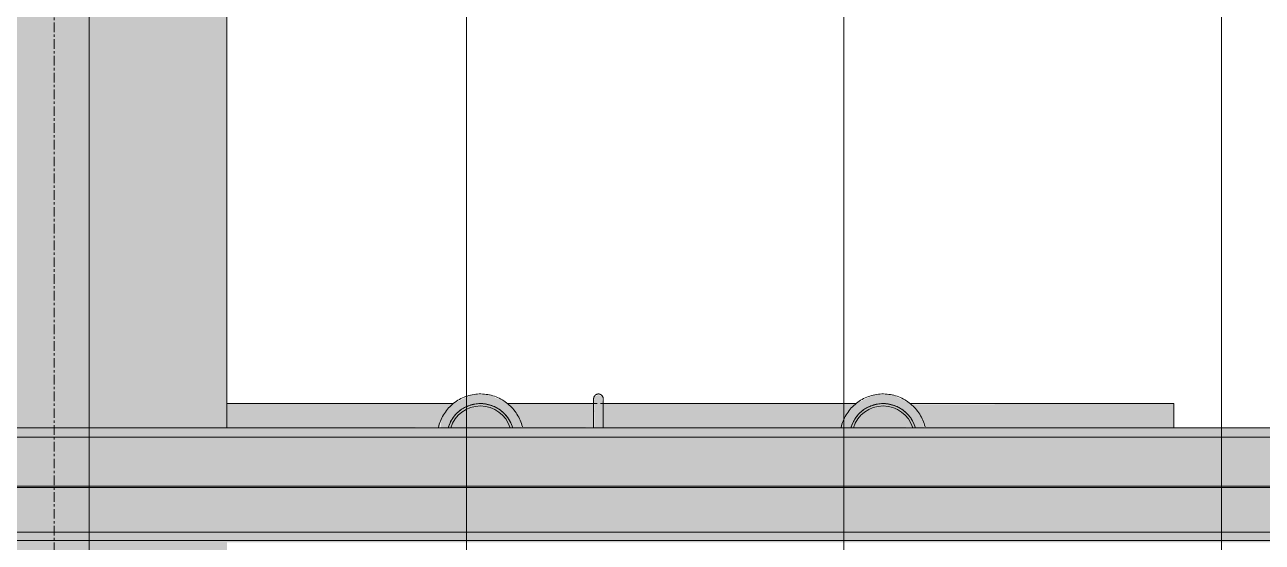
# Model space of a CAD drawing. Header units: inches. Extents: x 20426 to 92531, y -195 to 750.
# Drawn here: x 32962.2 to 33026.7, y 286.8 to 313.8 of the extents above; entities that cross this region are included whole.
import ezdxf

# ---------------------------------------------------------------- set-up
doc = ezdxf.new("R2010")
doc.units = ezdxf.units.IN
doc.header["$MEASUREMENT"] = 0
doc.linetypes.add('Grid Line 1_2_', pattern=[0.875, 0.5, -0.125, 0.125, -0.125])
for name, color, linetype, lineweight in [('A-WALL-PATT', 111, 'Continuous', 13), ('Q-SPCQ', 91, 'Continuous', 9), ('S-BEAM', 12, 'Continuous', 9), ('S-COLS', 52, 'Continuous', 9), ('S-GRID', 1, 'Continuous', 9)]:
    doc.layers.add(name, color=color, linetype=linetype, lineweight=lineweight)

# ---------------------------------------------------------------- blocks, each defined once
blk = doc.blocks.new('Girt_Z - 8_D-V80-Elevation - North')
at = {"layer": 'S-BEAM'}
for points in [[(-22804.37, 292.25), (-22792.025, 292.25), (-22792.025, 292.732), (-25971.39, 292.732), (-25971.39, 292.25), (-22838.929, 292.25)], [(-25971.39, 289.883), (-22792.025, 289.883), (-22792.025, 292.25), (-25971.39, 292.25)], [(-24981.581, 289.695), (-22792.025, 289.72), (-22792.025, 289.883), (-25971.39, 289.883), (-25971.39, 289.695), (-24985.901, 289.695)], [(-24981.581, 289.62), (-22792.025, 289.658), (-22792.025, 289.695), (-25971.39, 289.658), (-25971.39, 289.62), (-24985.901, 289.62)], [(-24972.941, 287.301), (-22792.025, 287.301), (-22792.025, 289.62), (-25971.39, 289.62), (-25971.39, 287.301), (-24980.864, 287.301)], [(-22795.73, 286.852), (-22792.025, 286.852), (-22792.025, 287.301), (-25971.39, 287.301), (-25971.39, 286.852), (-22804.37, 286.852)], [(-24972.941, 286.768), (-22792.025, 286.768), (-22792.025, 286.852), (-25971.39, 286.852), (-25971.39, 286.768), (-24975.651, 286.768)]]:
    blk.add_hatch(color=256, dxfattribs=at).paths.add_polyline_path(points, flags=0)
for p, q in [((-25971.39, 292.732), (-22792.025, 292.732)), ((-25971.39, 292.25), (-22792.025, 292.25)), ((-25971.39, 289.695), (-22792.025, 289.695)), ((-25971.39, 289.62), (-22792.025, 289.62)), ((-25971.39, 287.301), (-22792.025, 287.301)), ((-25971.39, 286.852), (-22792.025, 286.852))]:
    blk.add_line(p, q, dxfattribs=at)
blk = doc.blocks.new('Basketball_Backstop-Performance_Sports_Systems-3103-Ceiling_Hung - 27_-0_ to 27_-11 7_8_-706978-Elevation - North')
at = {"layer": 'Q-SPCQ'}
for points in [[(-25667.029, 292.732), (-25667.029, 292.733), (-25667.215, 293.318), (-25667.766, 294.009), (-25668.668, 294.444), (-25669.426, 294.444), (-25669.669, 294.444), (-25670.572, 294.009), (-25671.196, 293.226), (-25671.249, 292.732), (-25670.846, 292.735), (-25670.576, 293.266), (-25670.318, 293.555), (-25669.892, 293.829), (-25669.426, 293.966), (-25669.169, 294), (-25668.543, 293.869), (-25668.117, 293.63), (-25667.839, 293.367), (-25667.591, 292.974), (-25667.478, 292.732), (-25667.044, 292.732)], [(-25646.029, 292.732), (-25646.029, 292.733), (-25646.142, 293.226), (-25646.84, 294.045), (-25647.668, 294.444), (-25648.669, 294.444), (-25649.572, 294.009), (-25650.196, 293.226), (-25650.294, 292.732), (-25649.833, 292.766), (-25649.576, 293.266), (-25649.316, 293.556), (-25648.981, 293.791), (-25648.421, 293.967), (-25647.967, 293.973), (-25647.52, 293.859), (-25647.138, 293.646), (-25646.84, 293.368), (-25646.599, 292.994), (-25646.478, 292.732), (-25646.044, 292.732)], [(-25667.625, 292.732), (-25667.49, 292.732), (-25667.653, 293.125), (-25667.931, 293.487), (-25668.439, 293.826), (-25668.716, 293.94), (-25669.169, 294), (-25669.622, 293.94), (-25670.044, 293.766), (-25670.406, 293.487), (-25670.684, 293.125), (-25670.847, 292.732), (-25670.713, 292.732), (-25670.576, 293.062), (-25670.318, 293.399), (-25669.981, 293.657), (-25669.589, 293.82), (-25669.169, 293.875), (-25668.748, 293.82), (-25668.356, 293.657), (-25668.02, 293.399), (-25667.761, 293.062)], [(-25646.606, 292.732), (-25646.49, 292.732), (-25646.653, 293.125), (-25646.931, 293.487), (-25647.294, 293.766), (-25647.716, 293.94), (-25648.169, 294), (-25648.622, 293.94), (-25649.044, 293.766), (-25649.406, 293.487), (-25649.684, 293.125), (-25649.847, 292.732), (-25649.713, 292.732), (-25649.576, 293.062), (-25649.318, 293.399), (-25648.981, 293.657), (-25648.589, 293.82), (-25648.169, 293.875), (-25647.748, 293.82), (-25647.356, 293.657), (-25647.02, 293.399), (-25646.761, 293.062), (-25646.625, 292.732)]]:
    blk.add_hatch(color=256, dxfattribs=at).paths.add_polyline_path(points, flags=0)
at = {"layer": 'Q-SPCQ', "flags": 128}
for points in [[(-25666.983, 292.785), (-25667.006, 292.872), (-25667.033, 292.958), (-25667.063, 293.043), (-25667.096, 293.126), (-25667.133, 293.208), (-25667.173, 293.289), (-25667.216, 293.368), (-25667.262, 293.445), (-25667.312, 293.52), (-25667.364, 293.594), (-25667.419, 293.665), (-25667.477, 293.734), (-25667.538, 293.8), (-25667.601, 293.864), (-25667.667, 293.925), (-25667.735, 293.984), (-25667.806, 294.04), (-25667.878, 294.093), (-25667.953, 294.143), (-25668.03, 294.19), (-25668.108, 294.234), (-25668.189, 294.275), (-25668.27, 294.313), (-25668.353, 294.347), (-25668.438, 294.378), (-25668.524, 294.406), (-25668.61, 294.43), (-25668.698, 294.45), (-25668.786, 294.467), (-25668.875, 294.481), (-25668.965, 294.491), (-25669.055, 294.497), (-25669.144, 294.5), (-25669.234, 294.499), (-25669.324, 294.495), (-25669.414, 294.487), (-25669.503, 294.475), (-25669.592, 294.46), (-25669.68, 294.441), (-25669.767, 294.419), (-25669.853, 294.393), (-25669.939, 294.364), (-25670.023, 294.332), (-25670.105, 294.296), (-25670.186, 294.257), (-25670.266, 294.215), (-25670.343, 294.169), (-25670.419, 294.121), (-25670.493, 294.069), (-25670.565, 294.015), (-25670.634, 293.957), (-25670.701, 293.898), (-25670.766, 293.835), (-25670.828, 293.77), (-25670.887, 293.702), (-25670.944, 293.632), (-25670.998, 293.56), (-25671.049, 293.486), (-25671.097, 293.41), (-25671.142, 293.332), (-25671.183, 293.252), (-25671.222, 293.171), (-25671.257, 293.088), (-25671.289, 293.004), (-25671.317, 292.918), (-25671.342, 292.832), (-25671.364, 292.745)], [(-25645.983, 292.785), (-25646.006, 292.872), (-25646.033, 292.958), (-25646.063, 293.043), (-25646.096, 293.126), (-25646.133, 293.208), (-25646.173, 293.289), (-25646.216, 293.368), (-25646.262, 293.445), (-25646.312, 293.52), (-25646.364, 293.594), (-25646.419, 293.665), (-25646.477, 293.734), (-25646.538, 293.8), (-25646.601, 293.864), (-25646.667, 293.925), (-25646.735, 293.984), (-25646.806, 294.04), (-25646.878, 294.093), (-25646.953, 294.143), (-25647.03, 294.19), (-25647.108, 294.234), (-25647.189, 294.275), (-25647.27, 294.313), (-25647.353, 294.347), (-25647.438, 294.378), (-25647.524, 294.406), (-25647.61, 294.43), (-25647.698, 294.45), (-25647.786, 294.467), (-25647.875, 294.481), (-25647.965, 294.491), (-25648.055, 294.497), (-25648.144, 294.5), (-25648.234, 294.499), (-25648.324, 294.495), (-25648.414, 294.487), (-25648.503, 294.475), (-25648.592, 294.46), (-25648.68, 294.441), (-25648.767, 294.419), (-25648.853, 294.393), (-25648.939, 294.364), (-25649.023, 294.332), (-25649.105, 294.296), (-25649.186, 294.257), (-25649.266, 294.215), (-25649.343, 294.169), (-25649.419, 294.121), (-25649.493, 294.069), (-25649.565, 294.015), (-25649.634, 293.957), (-25649.701, 293.898), (-25649.766, 293.835), (-25649.828, 293.77), (-25649.887, 293.702), (-25649.944, 293.632), (-25649.998, 293.56), (-25650.049, 293.486), (-25650.097, 293.41), (-25650.142, 293.332), (-25650.183, 293.252), (-25650.222, 293.171), (-25650.257, 293.088), (-25650.289, 293.004), (-25650.317, 292.918), (-25650.342, 292.832), (-25650.364, 292.745)], [(-25670.337, 293.553), (-25670.284, 293.599), (-25670.229, 293.642), (-25670.172, 293.684), (-25670.114, 293.723), (-25670.055, 293.759), (-25669.994, 293.793), (-25669.931, 293.825), (-25669.868, 293.854), (-25669.803, 293.881), (-25669.737, 293.905), (-25669.671, 293.927), (-25669.603, 293.945), (-25669.535, 293.961), (-25669.466, 293.975), (-25669.397, 293.985), (-25669.327, 293.993), (-25669.258, 293.998), (-25669.188, 294), (-25669.118, 293.999), (-25669.048, 293.996), (-25668.978, 293.99), (-25668.909, 293.981), (-25668.84, 293.969), (-25668.771, 293.954), (-25668.703, 293.937), (-25668.636, 293.917), (-25668.57, 293.894), (-25668.505, 293.869), (-25668.441, 293.841), (-25668.377, 293.811), (-25668.316, 293.778), (-25668.255, 293.743), (-25668.196, 293.705), (-25668.139, 293.665), (-25668.083, 293.623), (-25668.029, 293.578), (-25667.977, 293.531)], [(-25649.337, 293.553), (-25649.284, 293.599), (-25649.229, 293.642), (-25649.172, 293.684), (-25649.114, 293.723), (-25649.055, 293.759), (-25648.994, 293.793), (-25648.931, 293.825), (-25648.868, 293.854), (-25648.803, 293.881), (-25648.737, 293.905), (-25648.671, 293.927), (-25648.603, 293.945), (-25648.535, 293.961), (-25648.466, 293.975), (-25648.397, 293.985), (-25648.327, 293.993), (-25648.258, 293.998), (-25648.188, 294), (-25648.118, 293.999), (-25648.048, 293.996), (-25647.978, 293.99), (-25647.909, 293.981), (-25647.84, 293.969), (-25647.771, 293.954), (-25647.703, 293.937), (-25647.636, 293.917), (-25647.57, 293.894), (-25647.505, 293.869), (-25647.441, 293.841), (-25647.377, 293.811), (-25647.316, 293.778), (-25647.255, 293.743), (-25647.196, 293.705), (-25647.139, 293.665), (-25647.083, 293.623), (-25647.029, 293.578), (-25646.977, 293.531)], [(-25670.851, 292.734), (-25670.83, 292.8), (-25670.807, 292.866), (-25670.781, 292.931), (-25670.752, 292.995), (-25670.721, 293.058), (-25670.687, 293.12), (-25670.651, 293.18), (-25670.613, 293.238), (-25670.572, 293.295), (-25670.53, 293.35), (-25670.484, 293.404), (-25670.437, 293.456)], [(-25667.878, 293.432), (-25667.832, 293.38), (-25667.788, 293.325), (-25667.746, 293.269), (-25667.707, 293.211), (-25667.669, 293.152), (-25667.634, 293.091), (-25667.602, 293.029), (-25667.572, 292.966), (-25667.545, 292.902), (-25667.52, 292.836), (-25667.498, 292.77)], [(-25649.851, 292.734), (-25649.83, 292.8), (-25649.807, 292.866), (-25649.781, 292.931), (-25649.752, 292.995), (-25649.721, 293.058), (-25649.687, 293.12), (-25649.651, 293.18), (-25649.613, 293.238), (-25649.572, 293.295), (-25649.53, 293.35), (-25649.484, 293.404), (-25649.437, 293.456)], [(-25646.878, 293.432), (-25646.832, 293.38), (-25646.788, 293.325), (-25646.746, 293.269), (-25646.707, 293.211), (-25646.669, 293.152), (-25646.634, 293.091), (-25646.602, 293.029), (-25646.572, 292.966), (-25646.545, 292.902), (-25646.52, 292.836), (-25646.498, 292.77)]]:
    blk.add_lwpolyline(points, dxfattribs=at)
at = {"layer": 'Q-SPCQ'}
for centre, radius, start, end in [((-25669.169, 292.25), 1.75, 16.03624, 163.96376), ((-25669.169, 292.25), 1.625, 17.35418, 162.64582), ((-25648.169, 292.25), 1.75, 16.03624, 163.96376), ((-25648.169, 292.25), 1.625, 17.35418, 162.64582)]:
    blk.add_arc(centre, radius, start, end, dxfattribs=at)
blk = doc.blocks.new('Basketball_Backstop-Performance_Sports_Systems-3103-Ceiling_Hung - 27_-0_ to 27_-11 7_8_-V92-Elevation - North')
at = {"layer": 'Q-SPCQ'}
for points in [[(-25663.016, 292.732), (-25663.015, 292.733), (-25663.015, 294.444), (-25663.221, 294.377), (-25663.202, 294.226), (-25663.256, 294.225), (-25663.256, 294.188), (-25663.224, 293.882), (-25663.232, 292.732), (-25663.191, 292.732)], [(-25662.799, 292.732), (-25662.778, 292.733), (-25662.793, 293.643), (-25662.793, 294.098), (-25662.83, 294.173), (-25662.81, 294.377), (-25663.015, 294.444), (-25663.015, 292.732), (-25662.812, 292.732)]]:
    blk.add_hatch(color=256, dxfattribs=at).paths.add_polyline_path(points, flags=0)
h = blk.add_hatch(color=256, dxfattribs=at)
h.paths.add_polyline_path([(-25682.39, 292.732), (-25671.299, 292.774), (-25671.196, 293.226), (-25670.579, 294), (-25682.39, 293.989), (-25682.39, 293.05)], flags=0)
h.paths.add_polyline_path([(-25668.439, 292.732), (-25667.625, 292.732), (-25667.809, 293.125), (-25668.135, 293.487), (-25668.543, 293.735), (-25668.748, 293.82), (-25669.199, 293.871), (-25669.759, 293.749), (-25670.044, 293.609), (-25670.41, 293.28), (-25670.615, 292.967), (-25670.684, 292.732), (-25670.576, 292.732)], flags=0)
h.paths.add_polyline_path([(-25666.974, 292.732), (-25663.254, 292.774), (-25663.236, 293.628), (-25663.256, 294), (-25667.739, 293.971), (-25667.077, 292.943), (-25666.992, 292.732)], flags=0)
h.paths.add_polyline_path([(-25638.2, 292.732), (-25633.015, 292.732), (-25633.015, 294), (-25646.722, 293.954), (-25646.119, 293.125), (-25645.974, 292.732)], flags=0)
h.paths.add_polyline_path([(-25662.815, 293.994), (-25662.769, 293.94), (-25662.812, 293.97)], flags=0)
h.paths.add_polyline_path([(-25662.778, 292.732), (-25650.308, 292.733), (-25650.116, 293.326), (-25649.578, 294), (-25662.813, 293.97), (-25662.778, 292.733)], flags=0)
h.paths.add_polyline_path([(-25649.576, 292.732), (-25646.642, 292.774), (-25646.874, 293.209), (-25647.135, 293.487), (-25647.45, 293.696), (-25647.967, 293.848), (-25648.169, 293.875), (-25648.794, 293.735), (-25649.105, 293.562), (-25649.452, 293.224), (-25649.576, 293.062), (-25649.684, 292.732)], flags=0)
for p, q in [((-25670.576, 294), (-25682.39, 294)), ((-25663.075, 294), (-25667.759, 294)), ((-25649.578, 294), (-25662.905, 294)), ((-25633.015, 294), (-25646.768, 294)), ((-25633.015, 294), (-25633.015, 292.733))]:
    blk.add_line(p, q, dxfattribs=at)
at = {"layer": 'Q-SPCQ', "flags": 128}
for points in [[(-25663.265, 294.25), (-25663.265, 294.26), (-25663.264, 294.27), (-25663.263, 294.28), (-25663.262, 294.29), (-25663.26, 294.3), (-25663.258, 294.309), (-25663.255, 294.319), (-25663.253, 294.329), (-25663.249, 294.338), (-25663.245, 294.347), (-25663.241, 294.356), (-25663.237, 294.365), (-25663.232, 294.374), (-25663.227, 294.383), (-25663.222, 294.391), (-25663.216, 294.399), (-25663.21, 294.407), (-25663.203, 294.415), (-25663.196, 294.422), (-25663.189, 294.429), (-25663.182, 294.436), (-25663.175, 294.443), (-25663.167, 294.449), (-25663.159, 294.455), (-25663.15, 294.46), (-25663.142, 294.466), (-25663.133, 294.47), (-25663.124, 294.475), (-25663.115, 294.479), (-25663.106, 294.483), (-25663.096, 294.486), (-25663.087, 294.49), (-25663.077, 294.492), (-25663.068, 294.494), (-25663.058, 294.496), (-25663.048, 294.498), (-25663.038, 294.499), (-25663.028, 294.5), (-25663.018, 294.5), (-25663.015, 294.5)], [(-25663.265, 294.25), (-25663.265, 294.26), (-25663.264, 294.27), (-25663.263, 294.28), (-25663.262, 294.29), (-25663.26, 294.3), (-25663.258, 294.309), (-25663.255, 294.319), (-25663.253, 294.329), (-25663.249, 294.338), (-25663.245, 294.347), (-25663.241, 294.356), (-25663.237, 294.365), (-25663.232, 294.374), (-25663.227, 294.383), (-25663.222, 294.391), (-25663.216, 294.399), (-25663.21, 294.407), (-25663.203, 294.415), (-25663.196, 294.422), (-25663.189, 294.429), (-25663.182, 294.436), (-25663.175, 294.443), (-25663.167, 294.449), (-25663.159, 294.455), (-25663.15, 294.46), (-25663.142, 294.466), (-25663.133, 294.47), (-25663.124, 294.475), (-25663.115, 294.479), (-25663.106, 294.483), (-25663.096, 294.486), (-25663.087, 294.49), (-25663.077, 294.492), (-25663.068, 294.494), (-25663.058, 294.496), (-25663.048, 294.498), (-25663.038, 294.499), (-25663.028, 294.5), (-25663.018, 294.5), (-25663.015, 294.5)], [(-25663.015, 294.5), (-25663.005, 294.5), (-25662.995, 294.499), (-25662.985, 294.498), (-25662.975, 294.497), (-25662.966, 294.495), (-25662.956, 294.493), (-25662.946, 294.49), (-25662.937, 294.487), (-25662.927, 294.484), (-25662.918, 294.48), (-25662.909, 294.476), (-25662.9, 294.472), (-25662.891, 294.467), (-25662.882, 294.462), (-25662.874, 294.456), (-25662.866, 294.451), (-25662.858, 294.444), (-25662.85, 294.438), (-25662.843, 294.431), (-25662.836, 294.424), (-25662.829, 294.417), (-25662.823, 294.409), (-25662.816, 294.401), (-25662.81, 294.393), (-25662.805, 294.385), (-25662.8, 294.377), (-25662.795, 294.368), (-25662.79, 294.359), (-25662.786, 294.35), (-25662.782, 294.341), (-25662.779, 294.331), (-25662.776, 294.322), (-25662.773, 294.312), (-25662.771, 294.302), (-25662.769, 294.292), (-25662.767, 294.283), (-25662.766, 294.273), (-25662.766, 294.263), (-25662.765, 294.253), (-25662.765, 294.25)], [(-25663.015, 294.5), (-25663.005, 294.5), (-25662.995, 294.499), (-25662.985, 294.498), (-25662.975, 294.497), (-25662.966, 294.495), (-25662.956, 294.493), (-25662.946, 294.49), (-25662.937, 294.487), (-25662.927, 294.484), (-25662.918, 294.48), (-25662.909, 294.476), (-25662.9, 294.472), (-25662.891, 294.467), (-25662.882, 294.462), (-25662.874, 294.456), (-25662.866, 294.451), (-25662.858, 294.444), (-25662.85, 294.438), (-25662.843, 294.431), (-25662.836, 294.424), (-25662.829, 294.417), (-25662.823, 294.409), (-25662.816, 294.401), (-25662.81, 294.393)], [(-25662.805, 294.385), (-25662.8, 294.377), (-25662.795, 294.368), (-25662.79, 294.359), (-25662.786, 294.35), (-25662.782, 294.341), (-25662.779, 294.331), (-25662.776, 294.322), (-25662.773, 294.312), (-25662.771, 294.302), (-25662.769, 294.292), (-25662.767, 294.283), (-25662.766, 294.273), (-25662.766, 294.263), (-25662.765, 294.253), (-25662.765, 294.25)], [(-25663.265, 293.975), (-25663.265, 294.014), (-25663.265, 294.05), (-25663.265, 294.084), (-25663.265, 294.114), (-25663.265, 294.142), (-25663.265, 294.166), (-25663.265, 294.187), (-25663.265, 294.206), (-25663.265, 294.221), (-25663.265, 294.233), (-25663.265, 294.242), (-25663.265, 294.247), (-25663.265, 294.25)], [(-25663.265, 294.25), (-25663.265, 294.248), (-25663.265, 294.244), (-25663.265, 294.236), (-25663.265, 294.224), (-25663.265, 294.21), (-25663.265, 294.193), (-25663.265, 294.172), (-25663.265, 294.148), (-25663.265, 294.122), (-25663.265, 294.092), (-25663.265, 294.06), (-25663.265, 294.024), (-25663.265, 293.986), (-25663.265, 293.945), (-25663.265, 293.901), (-25663.265, 293.854), (-25663.265, 293.805), (-25663.265, 293.754), (-25663.265, 293.7), (-25663.265, 293.643), (-25663.265, 293.585), (-25663.265, 293.524), (-25663.265, 293.462), (-25663.265, 293.397), (-25663.265, 293.331), (-25663.265, 293.262), (-25663.265, 293.193), (-25663.265, 293.121), (-25663.265, 293.049), (-25663.265, 292.975), (-25663.265, 292.9), (-25663.265, 292.823), (-25663.265, 292.746)], [(-25663.265, 294.233), (-25663.265, 294.242), (-25663.265, 294.247), (-25663.265, 294.25)], [(-25663.265, 294.25), (-25663.265, 294.248), (-25663.265, 294.244), (-25663.265, 294.236)], [(-25663.265, 294.172), (-25663.265, 294.148), (-25663.265, 294.122), (-25663.265, 294.092), (-25663.265, 294.06), (-25663.265, 294.024), (-25663.265, 293.986)], [(-25663.265, 294.014), (-25663.265, 294.05), (-25663.265, 294.084), (-25663.265, 294.114), (-25663.265, 294.142), (-25663.265, 294.166)], [(-25662.765, 292.732), (-25662.765, 292.803), (-25662.765, 292.879), (-25662.765, 292.955), (-25662.765, 293.029), (-25662.765, 293.102), (-25662.765, 293.174), (-25662.765, 293.244), (-25662.765, 293.312), (-25662.765, 293.379), (-25662.765, 293.444), (-25662.765, 293.508), (-25662.765, 293.569), (-25662.765, 293.628), (-25662.765, 293.685), (-25662.765, 293.739), (-25662.765, 293.791), (-25662.765, 293.841), (-25662.765, 293.888), (-25662.765, 293.933), (-25662.765, 293.975), (-25662.765, 294.014), (-25662.765, 294.05), (-25662.765, 294.084), (-25662.765, 294.114), (-25662.765, 294.142), (-25662.765, 294.166), (-25662.765, 294.187), (-25662.765, 294.206), (-25662.765, 294.221), (-25662.765, 294.233), (-25662.765, 294.242), (-25662.765, 294.247), (-25662.765, 294.25)], [(-25662.765, 294.25), (-25662.765, 294.248), (-25662.765, 294.244), (-25662.765, 294.236), (-25662.765, 294.224), (-25662.765, 294.21), (-25662.765, 294.193), (-25662.765, 294.172), (-25662.765, 294.148), (-25662.765, 294.122), (-25662.765, 294.092), (-25662.765, 294.06), (-25662.765, 294.024), (-25662.765, 293.986)], [(-25662.765, 294.233), (-25662.765, 294.242), (-25662.765, 294.247), (-25662.765, 294.25)], [(-25662.765, 294.25), (-25662.765, 294.248), (-25662.765, 294.244), (-25662.765, 294.236)], [(-25662.765, 294.172), (-25662.765, 294.148), (-25662.765, 294.122), (-25662.765, 294.092), (-25662.765, 294.06), (-25662.765, 294.024), (-25662.765, 293.986)], [(-25662.765, 294.014), (-25662.765, 294.05), (-25662.765, 294.084), (-25662.765, 294.114), (-25662.765, 294.142), (-25662.765, 294.166)]]:
    blk.add_lwpolyline(points, dxfattribs=at)

msp = doc.modelspace()

# ---------------------------------------------------------------- hatches: boundary and pattern name
at = {"layer": 'A-WALL-PATT', "lineweight": 9}
h = msp.add_hatch(dxfattribs=at)
h.set_pattern_fill('FP_31', color=256, style=0, pattern_type=2)
h.set_pattern_definition([(90, (-84652.361, 0), (-19.685, 1e-15), [])])
h.paths.add_polyline_path([(32660.684, 0.062), (32661.472, 0.062), (32661.472, 1.456), (32959.969, 1.456), (32959.969, 0.062), (32960.757, 0.062), (32960.757, 243.744), (32963.591, 243.744), (32963.591, 242.956), (33832.341, 242.956), (33832.341, 243.744), (33835.175, 243.744), (33835.175, 0.062), (33835.963, 0.062), (33835.963, 1.456), (34117.969, 1.456), (34117.969, 0.062), (34118.757, 0.062), (34118.757, 243.744), (34121.591, 243.744), (34121.591, 242.956), (35279.841, 242.956), (35279.841, 243.744), (35282.675, 243.744), (35282.675, 0.062), (35283.463, 0.062), (35283.463, 1.456), (35565.469, 1.456), (35565.469, 0.062), (35566.257, 0.062), (35566.257, 243.744), (35569.091, 243.744), (35569.091, 242.956), (35867.437, 242.956), (35867.437, 388.457), (32661.472, 388.457), (32661.472, 391.229), (32660.684, 391.229), (32660.684, 2.253)], flags=0)
at = {"layer": 'S-COLS'}
h = msp.add_hatch(color=256, dxfattribs=at)
h.paths.add_polyline_path([(32954.716, 2.244), (32959.969, 2.244), (32959.969, 45.518), (32954.716, 45.518)], flags=0)
h.paths.add_polyline_path([(32959.969, 51.482), (32959.969, 93.768), (32954.716, 93.768), (32954.716, 51.482)], flags=0)
h.paths.add_polyline_path([(32959.969, 99.732), (32959.969, 142.018), (32954.716, 142.018), (32954.716, 99.732)], flags=0)
h.paths.add_polyline_path([(32959.969, 147.982), (32959.969, 190.268), (32954.716, 190.268), (32954.716, 147.982)], flags=0)
h.paths.add_polyline_path([(32959.969, 196.232), (32959.969, 238.518), (32954.716, 238.518), (32954.716, 196.232)], flags=0)
h.paths.add_polyline_path([(32963.528, 244.482), (32972.716, 244.482), (32972.716, 286.768), (32954.716, 286.768), (32954.716, 244.482), (32957.566, 244.482)], flags=0)
h.paths.add_polyline_path([(32954.716, 292.732), (32972.716, 292.732), (32972.716, 335.018), (32954.716, 335.018), (32954.716, 301.443)], flags=0)
h.paths.add_polyline_path([(32954.716, 340.982), (32972.716, 340.982), (32972.716, 378.252), (32964.341, 378.252), (32964.341, 376.189), (32963.091, 376.189), (32963.091, 378.252), (32954.716, 378.252), (32954.716, 348.325)], flags=0)
h.paths.add_polyline_path([(32956.428, 379.681), (32972.716, 379.681), (32972.716, 381.75), (32954.716, 381.75), (32954.716, 379.681)], flags=0)

# ---------------------------------------------------------------- linework, layer by layer
msp.add_line((32972.716, 335.018), (32972.716, 292.732), dxfattribs=at)
at = {"layer": 'S-GRID', "linetype": 'Grid Line 1_2_'}
msp.add_line((32963.716, -132), (32963.716, 573.765), dxfattribs=at)

# ---------------------------------------------------------------- block references
at = {"layer": 'Q-SPCQ'}
for name in ['Basketball_Backstop-Performance_Sports_Systems-3103-Ceiling_Hung - 27_-0_ to 27_-11 7_8_-V92-Elevation - North', 'Basketball_Backstop-Performance_Sports_Systems-3103-Ceiling_Hung - 27_-0_ to 27_-11 7_8_-706978-Elevation - North']:
    msp.add_blockref(name, (58655.106, 0), dxfattribs=at)
at = {"layer": 'S-BEAM'}
msp.add_blockref('Girt_Z - 8_D-V80-Elevation - North', (58655.106, 0), dxfattribs=at)

doc.saveas('drawing.dxf')
